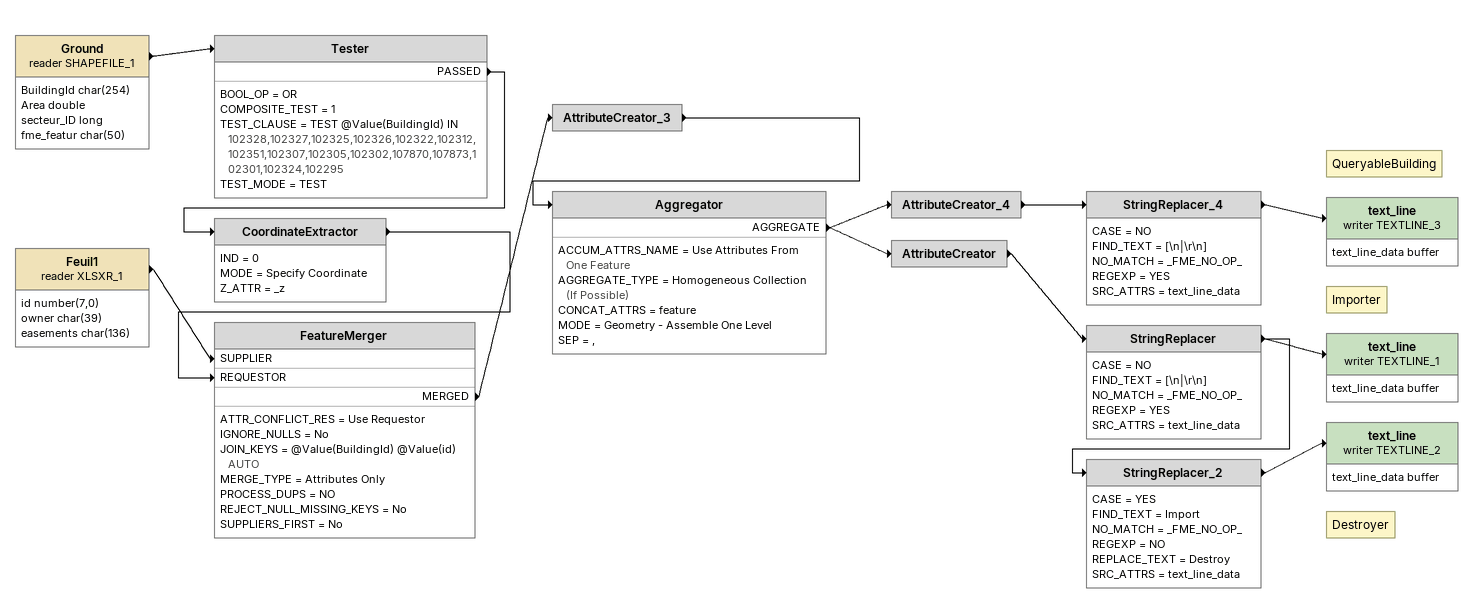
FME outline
Ground (reader SHAPEFILE_1)
    attributes: BuildingId char(254), Area double, secteur_ID long, fme_featur char(50)
    -> Tester
Tester
    BOOL_OP = OR
    COMPOSITE_TEST = 1
    TEST_CLAUSE = TEST @Value(BuildingId) IN 102328,102327,102325,102326,102322,102312,102351,102307,102305,102302,107870,107873,102301,102324,102295
    TEST_MODE = TEST
    PASSED -> CoordinateExtractor
CoordinateExtractor
    IND = 0
    MODE = Specify Coordinate
    Z_ATTR = _z
    -> FeatureMerger [REQUESTOR]
Feuil1 (reader XLSXR_1)
    attributes: id number(7,0), owner char(39), easements char(136)
    -> FeatureMerger [SUPPLIER]
FeatureMerger
    ATTR_CONFLICT_RES = Use Requestor
    IGNORE_NULLS = No
    JOIN_KEYS = @Value(BuildingId) @Value(id) AUTO
    MERGE_TYPE = Attributes Only
    PROCESS_DUPS = NO
    REJECT_NULL_MISSING_KEYS = No
    SUPPLIERS_FIRST = No
    MERGED -> AttributeCreator_3
AttributeCreator_3
    -> Aggregator
Aggregator
    ACCUM_ATTRS_NAME = Use Attributes From One Feature
    AGGREGATE_TYPE = Homogeneous Collection (If Possible)
    CONCAT_ATTRS = feature
    MODE = Geometry - Assemble One Level
    SEP = ,
    AGGREGATE -> AttributeCreator
    AGGREGATE -> AttributeCreator_4
AttributeCreator_4
    -> StringReplacer_4
StringReplacer_4
    CASE = NO
    FIND_TEXT = [\n|\r\n]
    NO_MATCH = _FME_NO_OP_
    REGEXP = YES
    SRC_ATTRS = text_line_data
    -> text_line (writer TEXTLINE_3)
Note: QueryableBuilding
text_line (writer TEXTLINE_3)
    attributes: text_line_data buffer
AttributeCreator
    -> StringReplacer
StringReplacer
    CASE = NO
    FIND_TEXT = [\n|\r\n]
    NO_MATCH = _FME_NO_OP_
    REGEXP = YES
    SRC_ATTRS = text_line_data
    -> text_line (writer TEXTLINE_1)
    -> StringReplacer_2
Note: Importer
text_line (writer TEXTLINE_1)
    attributes: text_line_data buffer
StringReplacer_2
    CASE = YES
    FIND_TEXT = Import
    NO_MATCH = _FME_NO_OP_
    REGEXP = NO
    REPLACE_TEXT = Destroy
    SRC_ATTRS = text_line_data
    -> text_line (writer TEXTLINE_2)
Note: Destroyer
text_line (writer TEXTLINE_2)
    attributes: text_line_data buffer
